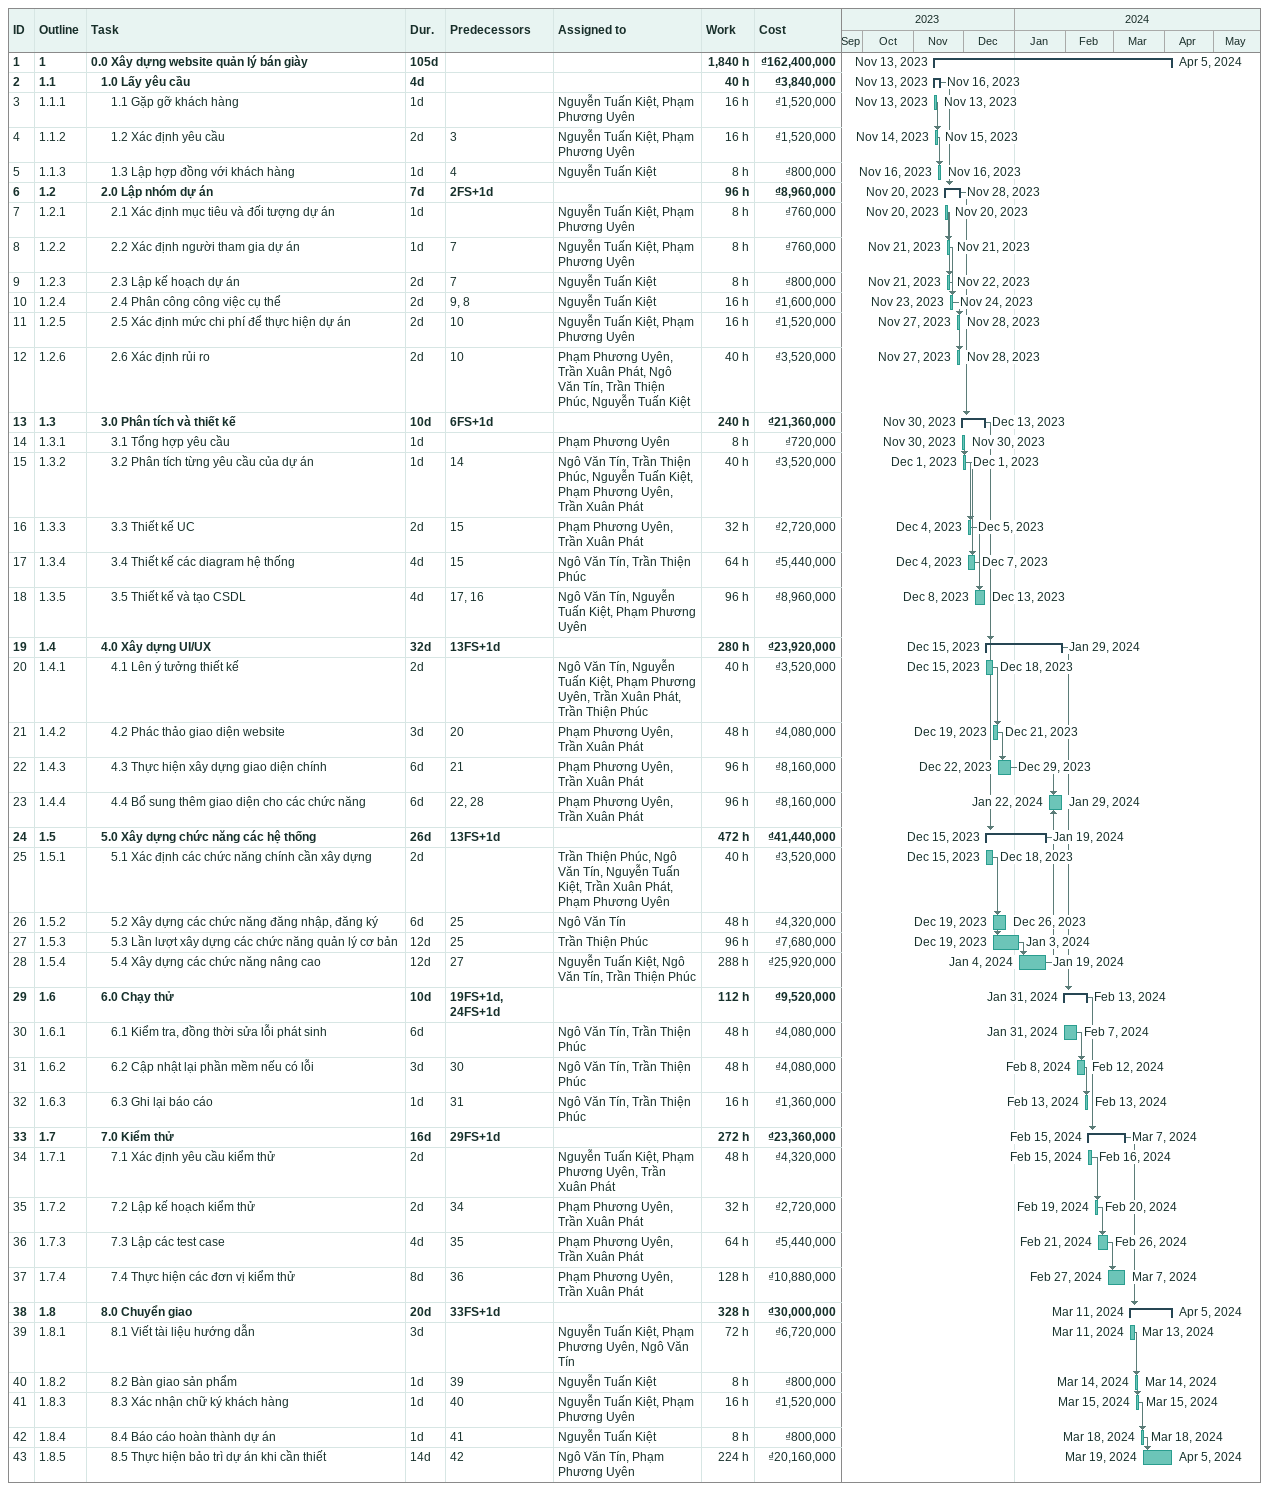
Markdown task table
| ID | WBS | Task | Duration | Start | Finish | Predecessors | Resources | Work (h) | Cost (₫) |
|---|---|---|---|---|---|---|---|---|---|
| 1 | 1 | **0.0 Xây dựng website quản lý bán giày** | 105d | 2023-11-13 | 2024-04-05 |  |  | 1840 | 162400000 |
| 2 | 1.1 | **1.0 Lấy yêu cầu** | 4d | 2023-11-13 | 2023-11-16 |  |  | 40 | 3840000 |
| 3 | 1.1.1 | 1.1 Gặp gỡ khách hàng | 1d | 2023-11-13 | 2023-11-13 |  | Nguyễn Tuấn Kiệt, Phạm Phương Uyên | 16 | 1520000 |
| 4 | 1.1.2 | 1.2 Xác định yêu cầu | 2d | 2023-11-14 | 2023-11-15 | 3 | Nguyễn Tuấn Kiệt, Phạm Phương Uyên | 16 | 1520000 |
| 5 | 1.1.3 | 1.3 Lập hợp đồng với khách hàng | 1d | 2023-11-16 | 2023-11-16 | 4 | Nguyễn Tuấn Kiệt | 8 | 800000 |
| 6 | 1.2 | **2.0 Lập nhóm dự án** | 7d | 2023-11-20 | 2023-11-28 | 2FS+1d |  | 96 | 8960000 |
| 7 | 1.2.1 | 2.1 Xác định mục tiêu và đối tượng dự án | 1d | 2023-11-20 | 2023-11-20 |  | Nguyễn Tuấn Kiệt, Phạm Phương Uyên | 8 | 760000 |
| 8 | 1.2.2 | 2.2 Xác định người tham gia dự án | 1d | 2023-11-21 | 2023-11-21 | 7 | Nguyễn Tuấn Kiệt, Phạm Phương Uyên | 8 | 760000 |
| 9 | 1.2.3 | 2.3 Lập kế hoạch dự án | 2d | 2023-11-21 | 2023-11-22 | 7 | Nguyễn Tuấn Kiệt | 8 | 800000 |
| 10 | 1.2.4 | 2.4 Phân công công việc cụ thể | 2d | 2023-11-23 | 2023-11-24 | 9, 8 | Nguyễn Tuấn Kiệt | 16 | 1600000 |
| 11 | 1.2.5 | 2.5 Xác định mức chi phí để thực hiện dự án | 2d | 2023-11-27 | 2023-11-28 | 10 | Nguyễn Tuấn Kiệt, Phạm Phương Uyên | 16 | 1520000 |
| 12 | 1.2.6 | 2.6 Xác định rủi ro | 2d | 2023-11-27 | 2023-11-28 | 10 | Phạm Phương Uyên, Trần Xuân Phát, Ngô Văn Tín, Trần Thiện Phúc, Nguyễn Tuấn Kiệt | 40 | 3520000 |
| 13 | 1.3 | **3.0 Phân tích và thiết kế** | 10d | 2023-11-30 | 2023-12-13 | 6FS+1d |  | 240 | 21360000 |
| 14 | 1.3.1 | 3.1 Tổng hợp yêu cầu | 1d | 2023-11-30 | 2023-11-30 |  | Phạm Phương Uyên | 8 | 720000 |
| 15 | 1.3.2 | 3.2 Phân tích từng yêu cầu của dự án | 1d | 2023-12-01 | 2023-12-01 | 14 | Ngô Văn Tín, Trần Thiện Phúc, Nguyễn Tuấn Kiệt, Phạm Phương Uyên, Trần Xuân Phát | 40 | 3520000 |
| 16 | 1.3.3 | 3.3 Thiết kế UC | 2d | 2023-12-04 | 2023-12-05 | 15 | Phạm Phương Uyên, Trần Xuân Phát | 32 | 2720000 |
| 17 | 1.3.4 | 3.4 Thiết kế các diagram hệ thống | 4d | 2023-12-04 | 2023-12-07 | 15 | Ngô Văn Tín, Trần Thiện Phúc | 64 | 5440000 |
| 18 | 1.3.5 | 3.5 Thiết kế và tạo CSDL | 4d | 2023-12-08 | 2023-12-13 | 17, 16 | Ngô Văn Tín, Nguyễn Tuấn Kiệt, Phạm Phương Uyên | 96 | 8960000 |
| 19 | 1.4 | **4.0 Xây dựng UI/UX** | 32d | 2023-12-15 | 2024-01-29 | 13FS+1d |  | 280 | 23920000 |
| 20 | 1.4.1 | 4.1 Lên ý tưởng thiết kế | 2d | 2023-12-15 | 2023-12-18 |  | Ngô Văn Tín, Nguyễn Tuấn Kiệt, Phạm Phương Uyên, Trần Xuân Phát, Trần Thiện Phúc | 40 | 3520000 |
| 21 | 1.4.2 | 4.2 Phác thảo giao diện website | 3d | 2023-12-19 | 2023-12-21 | 20 | Phạm Phương Uyên, Trần Xuân Phát | 48 | 4080000 |
| 22 | 1.4.3 | 4.3 Thực hiện xây dựng giao diện chính | 6d | 2023-12-22 | 2023-12-29 | 21 | Phạm Phương Uyên, Trần Xuân Phát | 96 | 8160000 |
| 23 | 1.4.4 | 4.4 Bổ sung thêm giao diện cho các chức năng | 6d | 2024-01-22 | 2024-01-29 | 22, 28 | Phạm Phương Uyên, Trần Xuân Phát | 96 | 8160000 |
| 24 | 1.5 | **5.0 Xây dựng chức năng các hệ thống** | 26d | 2023-12-15 | 2024-01-19 | 13FS+1d |  | 472 | 41440000 |
| 25 | 1.5.1 | 5.1 Xác định các chức năng chính cần xây dựng | 2d | 2023-12-15 | 2023-12-18 |  | Trần Thiện Phúc, Ngô Văn Tín, Nguyễn Tuấn Kiệt, Trần Xuân Phát, Phạm Phương Uyên | 40 | 3520000 |
| 26 | 1.5.2 | 5.2 Xây dựng các chức năng đăng nhập, đăng ký | 6d | 2023-12-19 | 2023-12-26 | 25 | Ngô Văn Tín | 48 | 4320000 |
| 27 | 1.5.3 | 5.3 Lần lượt xây dựng các chức năng quản lý cơ bản | 12d | 2023-12-19 | 2024-01-03 | 25 | Trần Thiện Phúc | 96 | 7680000 |
| 28 | 1.5.4 | 5.4 Xây dựng các chức năng nâng cao | 12d | 2024-01-04 | 2024-01-19 | 27 | Nguyễn Tuấn Kiệt, Ngô Văn Tín, Trần Thiện Phúc | 288 | 25920000 |
| 29 | 1.6 | **6.0 Chạy thử** | 10d | 2024-01-31 | 2024-02-13 | 19FS+1d, 24FS+1d |  | 112 | 9520000 |
| 30 | 1.6.1 | 6.1 Kiểm tra, đồng thời sửa lỗi phát sinh | 6d | 2024-01-31 | 2024-02-07 |  | Ngô Văn Tín, Trần Thiện Phúc | 48 | 4080000 |
| 31 | 1.6.2 | 6.2 Cập nhật lại phần mềm nếu có lỗi | 3d | 2024-02-08 | 2024-02-12 | 30 | Ngô Văn Tín, Trần Thiện Phúc | 48 | 4080000 |
| 32 | 1.6.3 | 6.3 Ghi lại báo cáo | 1d | 2024-02-13 | 2024-02-13 | 31 | Ngô Văn Tín, Trần Thiện Phúc | 16 | 1360000 |
| 33 | 1.7 | **7.0 Kiểm thử** | 16d | 2024-02-15 | 2024-03-07 | 29FS+1d |  | 272 | 23360000 |
| 34 | 1.7.1 | 7.1 Xác định yêu cầu kiểm thử | 2d | 2024-02-15 | 2024-02-16 |  | Nguyễn Tuấn Kiệt, Phạm Phương Uyên, Trần Xuân Phát | 48 | 4320000 |
| 35 | 1.7.2 | 7.2 Lập kế hoạch kiểm thử | 2d | 2024-02-19 | 2024-02-20 | 34 | Phạm Phương Uyên, Trần Xuân Phát | 32 | 2720000 |
| 36 | 1.7.3 | 7.3 Lập các test case | 4d | 2024-02-21 | 2024-02-26 | 35 | Phạm Phương Uyên, Trần Xuân Phát | 64 | 5440000 |
| 37 | 1.7.4 | 7.4 Thực hiện các đơn vị kiểm thử | 8d | 2024-02-27 | 2024-03-07 | 36 | Phạm Phương Uyên, Trần Xuân Phát | 128 | 10880000 |
| 38 | 1.8 | **8.0 Chuyển giao** | 20d | 2024-03-11 | 2024-04-05 | 33FS+1d |  | 328 | 30000000 |
| 39 | 1.8.1 | 8.1 Viết tài liệu hướng dẫn | 3d | 2024-03-11 | 2024-03-13 |  | Nguyễn Tuấn Kiệt, Phạm Phương Uyên, Ngô Văn Tín | 72 | 6720000 |
| 40 | 1.8.2 | 8.2 Bàn giao sản phẩm | 1d | 2024-03-14 | 2024-03-14 | 39 | Nguyễn Tuấn Kiệt | 8 | 800000 |
| 41 | 1.8.3 | 8.3 Xác nhận chữ ký khách hàng | 1d | 2024-03-15 | 2024-03-15 | 40 | Nguyễn Tuấn Kiệt, Phạm Phương Uyên | 16 | 1520000 |
| 42 | 1.8.4 | 8.4 Báo cáo hoàn thành dự án | 1d | 2024-03-18 | 2024-03-18 | 41 | Nguyễn Tuấn Kiệt | 8 | 800000 |
| 43 | 1.8.5 | 8.5 Thực hiện bảo trì dự án khi cần thiết | 14d | 2024-03-19 | 2024-04-05 | 42 | Ngô Văn Tín, Phạm Phương Uyên | 224 | 20160000 |
